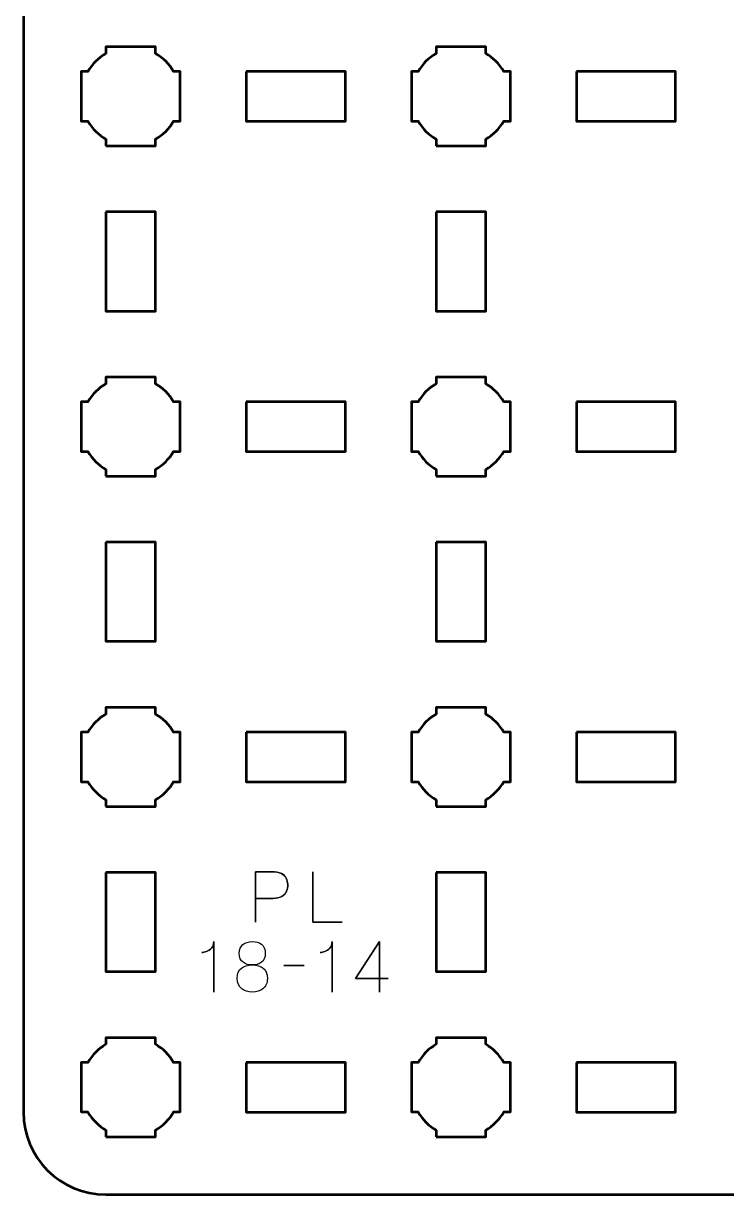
# Model space of a CAD drawing. Header units: centimetres. Extents: x -17.7 to 17.7, y -13.7 to 13.7.
# Drawn here: x -17.65 to -13.39, y -13.65 to -6.56 of the extents above; entities that cross this region are included whole.
import ezdxf

# ---------------------------------------------------------------- set-up
doc = ezdxf.new("R2010")
doc.units = ezdxf.units.CM
doc.header["$MEASUREMENT"] = 0
doc.layers.add('Layer 1', color=7, linetype='Continuous')

msp = doc.modelspace()

# ---------------------------------------------------------------- linework, layer by layer
at = {"layer": 'Layer 1', "lineweight": 53}
for points, knots in [([(-17.14996, 13.65001), (-17.14996, 13.65001), (17.14996, 13.65001), (17.14996, 13.65001), (17.14996, 13.65001), (17.42692, 13.65001), (17.65006, 13.42692), (17.65006, 13.14992), (17.65006, 13.14992), (17.65006, 13.14992), (17.65006, -13.15006), (17.65006, -13.15006), (17.65006, -13.15006), (17.65006, -13.42706), (17.42692, -13.65001), (17.14996, -13.65001), (17.14996, -13.65001), (17.14996, -13.65001), (-17.14996, -13.65001), (-17.14996, -13.65001), (-17.14996, -13.65001), (-17.42696, -13.65001), (-17.65005, -13.42706), (-17.65005, -13.15006), (-17.65005, -13.15006), (-17.65005, -13.15006), (-17.65005, 13.14992), (-17.65005, 13.14992), (-17.65005, 13.14992), (-17.65005, 13.42692), (-17.42696, 13.65001), (-17.14996, 13.65001)], [0, 0, 0, 0, 0.125, 0.125, 0.125, 0.125, 0.25, 0.25, 0.25, 0.25, 0.375, 0.375, 0.375, 0.375, 0.5, 0.5, 0.5, 0.5, 0.625, 0.625, 0.625, 0.625, 0.75, 0.75, 0.75, 0.75, 0.875, 0.875, 0.875, 0.875, 1, 1, 1, 1]), ([(-17.14996, -7.30001), (-17.14996, -7.30001), (-17.14996, -7.2598), (-17.14996, -7.2598), (-17.14996, -7.2598), (-17.19557, -7.23348), (-17.23349, -7.19556), (-17.25981, -7.14994), (-17.25981, -7.14994), (-17.25981, -7.14994), (-17.30003, -7.14994), (-17.30003, -7.14994), (-17.30003, -7.14994), (-17.30003, -7.14994), (-17.30003, -7.00001), (-17.30003, -7.00001), (-17.30003, -7.00001), (-17.30003, -7.00001), (-17.30003, -6.84994), (-17.30003, -6.84994), (-17.30003, -6.84994), (-17.30003, -6.84994), (-17.25981, -6.84994), (-17.25981, -6.84994), (-17.25981, -6.84994), (-17.23349, -6.80447), (-17.19557, -6.76644), (-17.14996, -6.74012), (-17.14996, -6.74012), (-17.14996, -6.74012), (-17.14996, -6.70001), (-17.14996, -6.70001), (-17.14996, -6.70001), (-17.14996, -6.70001), (-17.00003, -6.70001), (-17.00003, -6.70001), (-17.00003, -6.70001), (-17.00003, -6.70001), (-16.84995, -6.70001), (-16.84995, -6.70001), (-16.84995, -6.70001), (-16.84995, -6.70001), (-16.84995, -6.74012), (-16.84995, -6.74012), (-16.84995, -6.74012), (-16.80448, -6.76644), (-16.76645, -6.80447), (-16.74013, -6.84994), (-16.74013, -6.84994), (-16.74013, -6.84994), (-16.70002, -6.84994), (-16.70002, -6.84994), (-16.70002, -6.84994), (-16.70002, -6.84994), (-16.70002, -7.00001), (-16.70002, -7.00001), (-16.70002, -7.00001), (-16.70002, -7.00001), (-16.70002, -7.14994), (-16.70002, -7.14994), (-16.70002, -7.14994), (-16.70002, -7.14994), (-16.74013, -7.14994), (-16.74013, -7.14994), (-16.74013, -7.14994), (-16.76645, -7.19556), (-16.80448, -7.23348), (-16.84995, -7.2598), (-16.84995, -7.2598), (-16.84995, -7.2598), (-16.84995, -7.30001), (-16.84995, -7.30001), (-16.84995, -7.30001), (-16.84995, -7.30001), (-17.00003, -7.30001), (-17.00003, -7.30001), (-17.00003, -7.30001), (-17.00003, -7.30001), (-17.14996, -7.30001), (-17.14996, -7.30001)], [0, 0, 0, 0, 0.05, 0.05, 0.05, 0.05, 0.1, 0.1, 0.1, 0.1, 0.15, 0.15, 0.15, 0.15, 0.2, 0.2, 0.2, 0.2, 0.25, 0.25, 0.25, 0.25, 0.3, 0.3, 0.3, 0.3, 0.35, 0.35, 0.35, 0.35, 0.4, 0.4, 0.4, 0.4, 0.45, 0.45, 0.45, 0.45, 0.5, 0.5, 0.5, 0.5, 0.55, 0.55, 0.55, 0.55, 0.6, 0.6, 0.6, 0.6, 0.65, 0.65, 0.65, 0.65, 0.7, 0.7, 0.7, 0.7, 0.75, 0.75, 0.75, 0.75, 0.8, 0.8, 0.8, 0.8, 0.85, 0.85, 0.85, 0.85, 0.9, 0.9, 0.9, 0.9, 0.95, 0.95, 0.95, 0.95, 1, 1, 1, 1]), ([(-15.15002, -7.30001), (-15.15002, -7.30001), (-15.15002, -7.2598), (-15.15002, -7.2598), (-15.15002, -7.2598), (-15.1955, -7.23348), (-15.23353, -7.19556), (-15.25984, -7.14994), (-15.25984, -7.14994), (-15.25984, -7.14994), (-15.29995, -7.14994), (-15.29995, -7.14994), (-15.29995, -7.14994), (-15.29995, -7.14994), (-15.29995, -7.00001), (-15.29995, -7.00001), (-15.29995, -7.00001), (-15.29995, -7.00001), (-15.29995, -6.84994), (-15.29995, -6.84994), (-15.29995, -6.84994), (-15.29995, -6.84994), (-15.25984, -6.84994), (-15.25984, -6.84994), (-15.25984, -6.84994), (-15.23353, -6.80447), (-15.1955, -6.76644), (-15.15002, -6.74012), (-15.15002, -6.74012), (-15.15002, -6.74012), (-15.15002, -6.70001), (-15.15002, -6.70001), (-15.15002, -6.70001), (-15.15002, -6.70001), (-14.99995, -6.70001), (-14.99995, -6.70001), (-14.99995, -6.70001), (-14.99995, -6.70001), (-14.85002, -6.70001), (-14.85002, -6.70001), (-14.85002, -6.70001), (-14.85002, -6.70001), (-14.85002, -6.74012), (-14.85002, -6.74012), (-14.85002, -6.74012), (-14.80455, -6.76644), (-14.76652, -6.80447), (-14.7402, -6.84994), (-14.7402, -6.84994), (-14.7402, -6.84994), (-14.69995, -6.84994), (-14.69995, -6.84994), (-14.69995, -6.84994), (-14.69995, -6.84994), (-14.69995, -7.00001), (-14.69995, -7.00001), (-14.69995, -7.00001), (-14.69995, -7.00001), (-14.69995, -7.14994), (-14.69995, -7.14994), (-14.69995, -7.14994), (-14.69995, -7.14994), (-14.7402, -7.14994), (-14.7402, -7.14994), (-14.7402, -7.14994), (-14.76652, -7.19556), (-14.80455, -7.23348), (-14.85002, -7.2598), (-14.85002, -7.2598), (-14.85002, -7.2598), (-14.85002, -7.30001), (-14.85002, -7.30001), (-14.85002, -7.30001), (-14.85002, -7.30001), (-14.99995, -7.30001), (-14.99995, -7.30001), (-14.99995, -7.30001), (-14.99995, -7.30001), (-15.15002, -7.30001), (-15.15002, -7.30001)], [0, 0, 0, 0, 0.05, 0.05, 0.05, 0.05, 0.1, 0.1, 0.1, 0.1, 0.15, 0.15, 0.15, 0.15, 0.2, 0.2, 0.2, 0.2, 0.25, 0.25, 0.25, 0.25, 0.3, 0.3, 0.3, 0.3, 0.35, 0.35, 0.35, 0.35, 0.4, 0.4, 0.4, 0.4, 0.45, 0.45, 0.45, 0.45, 0.5, 0.5, 0.5, 0.5, 0.55, 0.55, 0.55, 0.55, 0.6, 0.6, 0.6, 0.6, 0.65, 0.65, 0.65, 0.65, 0.7, 0.7, 0.7, 0.7, 0.75, 0.75, 0.75, 0.75, 0.8, 0.8, 0.8, 0.8, 0.85, 0.85, 0.85, 0.85, 0.9, 0.9, 0.9, 0.9, 0.95, 0.95, 0.95, 0.95, 1, 1, 1, 1]), ([(-16.30001, -6.85008), (-16.30001, -6.85008), (-15.7, -6.85008), (-15.7, -6.85008), (-15.7, -6.85008), (-15.7, -6.85008), (-15.7, -7.15008), (-15.7, -7.15008), (-15.7, -7.15008), (-15.7, -7.15008), (-16.30001, -7.15008), (-16.30001, -7.15008), (-16.30001, -7.15008), (-16.30001, -7.15008), (-16.30001, -6.85008), (-16.30001, -6.85008)], [0, 0, 0, 0, 0.25, 0.25, 0.25, 0.25, 0.5, 0.5, 0.5, 0.5, 0.75, 0.75, 0.75, 0.75, 1, 1, 1, 1]), ([(-14.30004, -6.85008), (-14.30004, -6.85008), (-13.70004, -6.85008), (-13.70004, -6.85008), (-13.70004, -6.85008), (-13.70004, -6.85008), (-13.70004, -7.15008), (-13.70004, -7.15008), (-13.70004, -7.15008), (-13.70004, -7.15008), (-14.30004, -7.15008), (-14.30004, -7.15008), (-14.30004, -7.15008), (-14.30004, -7.15008), (-14.30004, -6.85008), (-14.30004, -6.85008)], [0, 0, 0, 0, 0.25, 0.25, 0.25, 0.25, 0.5, 0.5, 0.5, 0.5, 0.75, 0.75, 0.75, 0.75, 1, 1, 1, 1]), ([(-17.14996, -7.70006), (-17.14996, -7.70006), (-16.84995, -7.70006), (-16.84995, -7.70006), (-16.84995, -7.70006), (-16.84995, -7.70006), (-16.84995, -8.30007), (-16.84995, -8.30007), (-16.84995, -8.30007), (-16.84995, -8.30007), (-17.14996, -8.30007), (-17.14996, -8.30007), (-17.14996, -8.30007), (-17.14996, -8.30007), (-17.14996, -7.70006), (-17.14996, -7.70006)], [0, 0, 0, 0, 0.25, 0.25, 0.25, 0.25, 0.5, 0.5, 0.5, 0.5, 0.75, 0.75, 0.75, 0.75, 1, 1, 1, 1]), ([(-15.15002, -7.70006), (-15.15002, -7.70006), (-14.85002, -7.70006), (-14.85002, -7.70006), (-14.85002, -7.70006), (-14.85002, -7.70006), (-14.85002, -8.30007), (-14.85002, -8.30007), (-14.85002, -8.30007), (-14.85002, -8.30007), (-15.15002, -8.30007), (-15.15002, -8.30007), (-15.15002, -8.30007), (-15.15002, -8.30007), (-15.15002, -7.70006), (-15.15002, -7.70006)], [0, 0, 0, 0, 0.25, 0.25, 0.25, 0.25, 0.5, 0.5, 0.5, 0.5, 0.75, 0.75, 0.75, 0.75, 1, 1, 1, 1]), ([(-17.14996, -9.29998), (-17.14996, -9.29998), (-17.14996, -9.25987), (-17.14996, -9.25987), (-17.14996, -9.25987), (-17.19557, -9.23355), (-17.23349, -9.19552), (-17.25981, -9.15005), (-17.25981, -9.15005), (-17.25981, -9.15005), (-17.30003, -9.15005), (-17.30003, -9.15005), (-17.30003, -9.15005), (-17.30003, -9.15005), (-17.30003, -8.99998), (-17.30003, -8.99998), (-17.30003, -8.99998), (-17.30003, -8.99998), (-17.30003, -8.85005), (-17.30003, -8.85005), (-17.30003, -8.85005), (-17.30003, -8.85005), (-17.25981, -8.85005), (-17.25981, -8.85005), (-17.25981, -8.85005), (-17.23349, -8.80443), (-17.19557, -8.76655), (-17.14996, -8.74009), (-17.14996, -8.74009), (-17.14996, -8.74009), (-17.14996, -8.69998), (-17.14996, -8.69998), (-17.14996, -8.69998), (-17.14996, -8.69998), (-17.00003, -8.69998), (-17.00003, -8.69998), (-17.00003, -8.69998), (-17.00003, -8.69998), (-16.84995, -8.69998), (-16.84995, -8.69998), (-16.84995, -8.69998), (-16.84995, -8.69998), (-16.84995, -8.74009), (-16.84995, -8.74009), (-16.84995, -8.74009), (-16.80448, -8.76655), (-16.76645, -8.80443), (-16.74013, -8.85005), (-16.74013, -8.85005), (-16.74013, -8.85005), (-16.70002, -8.85005), (-16.70002, -8.85005), (-16.70002, -8.85005), (-16.70002, -8.85005), (-16.70002, -8.99998), (-16.70002, -8.99998), (-16.70002, -8.99998), (-16.70002, -8.99998), (-16.70002, -9.15005), (-16.70002, -9.15005), (-16.70002, -9.15005), (-16.70002, -9.15005), (-16.74013, -9.15005), (-16.74013, -9.15005), (-16.74013, -9.15005), (-16.76645, -9.19552), (-16.80448, -9.23355), (-16.84995, -9.25987), (-16.84995, -9.25987), (-16.84995, -9.25987), (-16.84995, -9.29998), (-16.84995, -9.29998), (-16.84995, -9.29998), (-16.84995, -9.29998), (-17.00003, -9.29998), (-17.00003, -9.29998), (-17.00003, -9.29998), (-17.00003, -9.29998), (-17.14996, -9.29998), (-17.14996, -9.29998)], [0, 0, 0, 0, 0.05, 0.05, 0.05, 0.05, 0.1, 0.1, 0.1, 0.1, 0.15, 0.15, 0.15, 0.15, 0.2, 0.2, 0.2, 0.2, 0.25, 0.25, 0.25, 0.25, 0.3, 0.3, 0.3, 0.3, 0.35, 0.35, 0.35, 0.35, 0.4, 0.4, 0.4, 0.4, 0.45, 0.45, 0.45, 0.45, 0.5, 0.5, 0.5, 0.5, 0.55, 0.55, 0.55, 0.55, 0.6, 0.6, 0.6, 0.6, 0.65, 0.65, 0.65, 0.65, 0.7, 0.7, 0.7, 0.7, 0.75, 0.75, 0.75, 0.75, 0.8, 0.8, 0.8, 0.8, 0.85, 0.85, 0.85, 0.85, 0.9, 0.9, 0.9, 0.9, 0.95, 0.95, 0.95, 0.95, 1, 1, 1, 1]), ([(-15.15002, -9.29998), (-15.15002, -9.29998), (-15.15002, -9.25987), (-15.15002, -9.25987), (-15.15002, -9.25987), (-15.1955, -9.23355), (-15.23353, -9.19552), (-15.25984, -9.15005), (-15.25984, -9.15005), (-15.25984, -9.15005), (-15.29995, -9.15005), (-15.29995, -9.15005), (-15.29995, -9.15005), (-15.29995, -9.15005), (-15.29995, -8.99998), (-15.29995, -8.99998), (-15.29995, -8.99998), (-15.29995, -8.99998), (-15.29995, -8.85005), (-15.29995, -8.85005), (-15.29995, -8.85005), (-15.29995, -8.85005), (-15.25984, -8.85005), (-15.25984, -8.85005), (-15.25984, -8.85005), (-15.23353, -8.80443), (-15.1955, -8.76655), (-15.15002, -8.74009), (-15.15002, -8.74009), (-15.15002, -8.74009), (-15.15002, -8.69998), (-15.15002, -8.69998), (-15.15002, -8.69998), (-15.15002, -8.69998), (-14.99995, -8.69998), (-14.99995, -8.69998), (-14.99995, -8.69998), (-14.99995, -8.69998), (-14.85002, -8.69998), (-14.85002, -8.69998), (-14.85002, -8.69998), (-14.85002, -8.69998), (-14.85002, -8.74009), (-14.85002, -8.74009), (-14.85002, -8.74009), (-14.80455, -8.76655), (-14.76652, -8.80443), (-14.7402, -8.85005), (-14.7402, -8.85005), (-14.7402, -8.85005), (-14.69995, -8.85005), (-14.69995, -8.85005), (-14.69995, -8.85005), (-14.69995, -8.85005), (-14.69995, -8.99998), (-14.69995, -8.99998), (-14.69995, -8.99998), (-14.69995, -8.99998), (-14.69995, -9.15005), (-14.69995, -9.15005), (-14.69995, -9.15005), (-14.69995, -9.15005), (-14.7402, -9.15005), (-14.7402, -9.15005), (-14.7402, -9.15005), (-14.76652, -9.19552), (-14.80455, -9.23355), (-14.85002, -9.25987), (-14.85002, -9.25987), (-14.85002, -9.25987), (-14.85002, -9.29998), (-14.85002, -9.29998), (-14.85002, -9.29998), (-14.85002, -9.29998), (-14.99995, -9.29998), (-14.99995, -9.29998), (-14.99995, -9.29998), (-14.99995, -9.29998), (-15.15002, -9.29998), (-15.15002, -9.29998)], [0, 0, 0, 0, 0.05, 0.05, 0.05, 0.05, 0.1, 0.1, 0.1, 0.1, 0.15, 0.15, 0.15, 0.15, 0.2, 0.2, 0.2, 0.2, 0.25, 0.25, 0.25, 0.25, 0.3, 0.3, 0.3, 0.3, 0.35, 0.35, 0.35, 0.35, 0.4, 0.4, 0.4, 0.4, 0.45, 0.45, 0.45, 0.45, 0.5, 0.5, 0.5, 0.5, 0.55, 0.55, 0.55, 0.55, 0.6, 0.6, 0.6, 0.6, 0.65, 0.65, 0.65, 0.65, 0.7, 0.7, 0.7, 0.7, 0.75, 0.75, 0.75, 0.75, 0.8, 0.8, 0.8, 0.8, 0.85, 0.85, 0.85, 0.85, 0.9, 0.9, 0.9, 0.9, 0.95, 0.95, 0.95, 0.95, 1, 1, 1, 1]), ([(-16.30001, -8.85005), (-16.30001, -8.85005), (-15.7, -8.85005), (-15.7, -8.85005), (-15.7, -8.85005), (-15.7, -8.85005), (-15.7, -9.15005), (-15.7, -9.15005), (-15.7, -9.15005), (-15.7, -9.15005), (-16.30001, -9.15005), (-16.30001, -9.15005), (-16.30001, -9.15005), (-16.30001, -9.15005), (-16.30001, -8.85005), (-16.30001, -8.85005)], [0, 0, 0, 0, 0.25, 0.25, 0.25, 0.25, 0.5, 0.5, 0.5, 0.5, 0.75, 0.75, 0.75, 0.75, 1, 1, 1, 1]), ([(-14.30004, -8.85005), (-14.30004, -8.85005), (-13.70004, -8.85005), (-13.70004, -8.85005), (-13.70004, -8.85005), (-13.70004, -8.85005), (-13.70004, -9.15005), (-13.70004, -9.15005), (-13.70004, -9.15005), (-13.70004, -9.15005), (-14.30004, -9.15005), (-14.30004, -9.15005), (-14.30004, -9.15005), (-14.30004, -9.15005), (-14.30004, -8.85005), (-14.30004, -8.85005)], [0, 0, 0, 0, 0.25, 0.25, 0.25, 0.25, 0.5, 0.5, 0.5, 0.5, 0.75, 0.75, 0.75, 0.75, 1, 1, 1, 1]), ([(-17.14996, -9.70003), (-17.14996, -9.70003), (-16.84995, -9.70003), (-16.84995, -9.70003), (-16.84995, -9.70003), (-16.84995, -9.70003), (-16.84995, -10.30004), (-16.84995, -10.30004), (-16.84995, -10.30004), (-16.84995, -10.30004), (-17.14996, -10.30004), (-17.14996, -10.30004), (-17.14996, -10.30004), (-17.14996, -10.30004), (-17.14996, -9.70003), (-17.14996, -9.70003)], [0, 0, 0, 0, 0.25, 0.25, 0.25, 0.25, 0.5, 0.5, 0.5, 0.5, 0.75, 0.75, 0.75, 0.75, 1, 1, 1, 1]), ([(-15.15002, -9.70003), (-15.15002, -9.70003), (-14.85002, -9.70003), (-14.85002, -9.70003), (-14.85002, -9.70003), (-14.85002, -9.70003), (-14.85002, -10.30004), (-14.85002, -10.30004), (-14.85002, -10.30004), (-14.85002, -10.30004), (-15.15002, -10.30004), (-15.15002, -10.30004), (-15.15002, -10.30004), (-15.15002, -10.30004), (-15.15002, -9.70003), (-15.15002, -9.70003)], [0, 0, 0, 0, 0.25, 0.25, 0.25, 0.25, 0.5, 0.5, 0.5, 0.5, 0.75, 0.75, 0.75, 0.75, 1, 1, 1, 1]), ([(-17.14996, -11.29991), (-17.14996, -11.29991), (-17.14996, -11.2598), (-17.14996, -11.2598), (-17.14996, -11.2598), (-17.19557, -11.23349), (-17.23349, -11.19546), (-17.25981, -11.14998), (-17.25981, -11.14998), (-17.25981, -11.14998), (-17.30003, -11.14998), (-17.30003, -11.14998), (-17.30003, -11.14998), (-17.30003, -11.14998), (-17.30003, -10.99991), (-17.30003, -10.99991), (-17.30003, -10.99991), (-17.30003, -10.99991), (-17.30003, -10.84998), (-17.30003, -10.84998), (-17.30003, -10.84998), (-17.30003, -10.84998), (-17.25981, -10.84998), (-17.25981, -10.84998), (-17.25981, -10.84998), (-17.23349, -10.80451), (-17.19557, -10.76648), (-17.14996, -10.74016), (-17.14996, -10.74016), (-17.14996, -10.74016), (-17.14996, -10.69991), (-17.14996, -10.69991), (-17.14996, -10.69991), (-17.14996, -10.69991), (-17.00003, -10.69991), (-17.00003, -10.69991), (-17.00003, -10.69991), (-17.00003, -10.69991), (-16.84995, -10.69991), (-16.84995, -10.69991), (-16.84995, -10.69991), (-16.84995, -10.69991), (-16.84995, -10.74016), (-16.84995, -10.74016), (-16.84995, -10.74016), (-16.80448, -10.76648), (-16.76645, -10.80451), (-16.74013, -10.84998), (-16.74013, -10.84998), (-16.74013, -10.84998), (-16.70002, -10.84998), (-16.70002, -10.84998), (-16.70002, -10.84998), (-16.70002, -10.84998), (-16.70002, -10.99991), (-16.70002, -10.99991), (-16.70002, -10.99991), (-16.70002, -10.99991), (-16.70002, -11.14998), (-16.70002, -11.14998), (-16.70002, -11.14998), (-16.70002, -11.14998), (-16.74013, -11.14998), (-16.74013, -11.14998), (-16.74013, -11.14998), (-16.76645, -11.19546), (-16.80448, -11.23349), (-16.84995, -11.2598), (-16.84995, -11.2598), (-16.84995, -11.2598), (-16.84995, -11.29991), (-16.84995, -11.29991), (-16.84995, -11.29991), (-16.84995, -11.29991), (-17.00003, -11.29991), (-17.00003, -11.29991), (-17.00003, -11.29991), (-17.00003, -11.29991), (-17.14996, -11.29991), (-17.14996, -11.29991)], [0, 0, 0, 0, 0.05, 0.05, 0.05, 0.05, 0.1, 0.1, 0.1, 0.1, 0.15, 0.15, 0.15, 0.15, 0.2, 0.2, 0.2, 0.2, 0.25, 0.25, 0.25, 0.25, 0.3, 0.3, 0.3, 0.3, 0.35, 0.35, 0.35, 0.35, 0.4, 0.4, 0.4, 0.4, 0.45, 0.45, 0.45, 0.45, 0.5, 0.5, 0.5, 0.5, 0.55, 0.55, 0.55, 0.55, 0.6, 0.6, 0.6, 0.6, 0.65, 0.65, 0.65, 0.65, 0.7, 0.7, 0.7, 0.7, 0.75, 0.75, 0.75, 0.75, 0.8, 0.8, 0.8, 0.8, 0.85, 0.85, 0.85, 0.85, 0.9, 0.9, 0.9, 0.9, 0.95, 0.95, 0.95, 0.95, 1, 1, 1, 1]), ([(-15.15002, -11.29991), (-15.15002, -11.29991), (-15.15002, -11.2598), (-15.15002, -11.2598), (-15.15002, -11.2598), (-15.1955, -11.23349), (-15.23353, -11.19546), (-15.25984, -11.14998), (-15.25984, -11.14998), (-15.25984, -11.14998), (-15.29995, -11.14998), (-15.29995, -11.14998), (-15.29995, -11.14998), (-15.29995, -11.14998), (-15.29995, -10.99991), (-15.29995, -10.99991), (-15.29995, -10.99991), (-15.29995, -10.99991), (-15.29995, -10.84998), (-15.29995, -10.84998), (-15.29995, -10.84998), (-15.29995, -10.84998), (-15.25984, -10.84998), (-15.25984, -10.84998), (-15.25984, -10.84998), (-15.23353, -10.80451), (-15.1955, -10.76648), (-15.15002, -10.74016), (-15.15002, -10.74016), (-15.15002, -10.74016), (-15.15002, -10.69991), (-15.15002, -10.69991), (-15.15002, -10.69991), (-15.15002, -10.69991), (-14.99995, -10.69991), (-14.99995, -10.69991), (-14.99995, -10.69991), (-14.99995, -10.69991), (-14.85002, -10.69991), (-14.85002, -10.69991), (-14.85002, -10.69991), (-14.85002, -10.69991), (-14.85002, -10.74016), (-14.85002, -10.74016), (-14.85002, -10.74016), (-14.80455, -10.76648), (-14.76652, -10.80451), (-14.7402, -10.84998), (-14.7402, -10.84998), (-14.7402, -10.84998), (-14.69995, -10.84998), (-14.69995, -10.84998), (-14.69995, -10.84998), (-14.69995, -10.84998), (-14.69995, -10.99991), (-14.69995, -10.99991), (-14.69995, -10.99991), (-14.69995, -10.99991), (-14.69995, -11.14998), (-14.69995, -11.14998), (-14.69995, -11.14998), (-14.69995, -11.14998), (-14.7402, -11.14998), (-14.7402, -11.14998), (-14.7402, -11.14998), (-14.76652, -11.19546), (-14.80455, -11.23349), (-14.85002, -11.2598), (-14.85002, -11.2598), (-14.85002, -11.2598), (-14.85002, -11.29991), (-14.85002, -11.29991), (-14.85002, -11.29991), (-14.85002, -11.29991), (-14.99995, -11.29991), (-14.99995, -11.29991), (-14.99995, -11.29991), (-14.99995, -11.29991), (-15.15002, -11.29991), (-15.15002, -11.29991)], [0, 0, 0, 0, 0.05, 0.05, 0.05, 0.05, 0.1, 0.1, 0.1, 0.1, 0.15, 0.15, 0.15, 0.15, 0.2, 0.2, 0.2, 0.2, 0.25, 0.25, 0.25, 0.25, 0.3, 0.3, 0.3, 0.3, 0.35, 0.35, 0.35, 0.35, 0.4, 0.4, 0.4, 0.4, 0.45, 0.45, 0.45, 0.45, 0.5, 0.5, 0.5, 0.5, 0.55, 0.55, 0.55, 0.55, 0.6, 0.6, 0.6, 0.6, 0.65, 0.65, 0.65, 0.65, 0.7, 0.7, 0.7, 0.7, 0.75, 0.75, 0.75, 0.75, 0.8, 0.8, 0.8, 0.8, 0.85, 0.85, 0.85, 0.85, 0.9, 0.9, 0.9, 0.9, 0.95, 0.95, 0.95, 0.95, 1, 1, 1, 1]), ([(-16.30001, -10.84998), (-16.30001, -10.84998), (-15.7, -10.84998), (-15.7, -10.84998), (-15.7, -10.84998), (-15.7, -10.84998), (-15.7, -11.14998), (-15.7, -11.14998), (-15.7, -11.14998), (-15.7, -11.14998), (-16.30001, -11.14998), (-16.30001, -11.14998), (-16.30001, -11.14998), (-16.30001, -11.14998), (-16.30001, -10.84998), (-16.30001, -10.84998)], [0, 0, 0, 0, 0.25, 0.25, 0.25, 0.25, 0.5, 0.5, 0.5, 0.5, 0.75, 0.75, 0.75, 0.75, 1, 1, 1, 1]), ([(-14.30004, -10.84998), (-14.30004, -10.84998), (-13.70004, -10.84998), (-13.70004, -10.84998), (-13.70004, -10.84998), (-13.70004, -10.84998), (-13.70004, -11.14998), (-13.70004, -11.14998), (-13.70004, -11.14998), (-13.70004, -11.14998), (-14.30004, -11.14998), (-14.30004, -11.14998), (-14.30004, -11.14998), (-14.30004, -11.14998), (-14.30004, -10.84998), (-14.30004, -10.84998)], [0, 0, 0, 0, 0.25, 0.25, 0.25, 0.25, 0.5, 0.5, 0.5, 0.5, 0.75, 0.75, 0.75, 0.75, 1, 1, 1, 1]), ([(-17.14996, -11.7001), (-17.14996, -11.7001), (-16.84995, -11.7001), (-16.84995, -11.7001), (-16.84995, -11.7001), (-16.84995, -11.7001), (-16.84995, -12.30011), (-16.84995, -12.30011), (-16.84995, -12.30011), (-16.84995, -12.30011), (-17.14996, -12.30011), (-17.14996, -12.30011), (-17.14996, -12.30011), (-17.14996, -12.30011), (-17.14996, -11.7001), (-17.14996, -11.7001)], [0, 0, 0, 0, 0.25, 0.25, 0.25, 0.25, 0.5, 0.5, 0.5, 0.5, 0.75, 0.75, 0.75, 0.75, 1, 1, 1, 1]), ([(-15.15002, -11.7001), (-15.15002, -11.7001), (-14.85002, -11.7001), (-14.85002, -11.7001), (-14.85002, -11.7001), (-14.85002, -11.7001), (-14.85002, -12.30011), (-14.85002, -12.30011), (-14.85002, -12.30011), (-14.85002, -12.30011), (-15.15002, -12.30011), (-15.15002, -12.30011), (-15.15002, -12.30011), (-15.15002, -12.30011), (-15.15002, -11.7001), (-15.15002, -11.7001)], [0, 0, 0, 0, 0.25, 0.25, 0.25, 0.25, 0.5, 0.5, 0.5, 0.5, 0.75, 0.75, 0.75, 0.75, 1, 1, 1, 1]), ([(-17.14996, -13.29999), (-17.14996, -13.29999), (-17.14996, -13.25977), (-17.14996, -13.25977), (-17.14996, -13.25977), (-17.19557, -13.23345), (-17.23349, -13.19553), (-17.25981, -13.14992), (-17.25981, -13.14992), (-17.25981, -13.14992), (-17.30003, -13.14992), (-17.30003, -13.14992), (-17.30003, -13.14992), (-17.30003, -13.14992), (-17.30003, -12.99998), (-17.30003, -12.99998), (-17.30003, -12.99998), (-17.30003, -12.99998), (-17.30003, -12.84995), (-17.30003, -12.84995), (-17.30003, -12.84995), (-17.30003, -12.84995), (-17.25981, -12.84995), (-17.25981, -12.84995), (-17.25981, -12.84995), (-17.23349, -12.80448), (-17.19557, -12.76641), (-17.14996, -12.74009), (-17.14996, -12.74009), (-17.14996, -12.74009), (-17.14996, -12.70002), (-17.14996, -12.70002), (-17.14996, -12.70002), (-17.14996, -12.70002), (-17.00003, -12.70002), (-17.00003, -12.70002), (-17.00003, -12.70002), (-17.00003, -12.70002), (-16.84995, -12.70002), (-16.84995, -12.70002), (-16.84995, -12.70002), (-16.84995, -12.70002), (-16.84995, -12.74009), (-16.84995, -12.74009), (-16.84995, -12.74009), (-16.80448, -12.76641), (-16.76645, -12.80448), (-16.74013, -12.84995), (-16.74013, -12.84995), (-16.74013, -12.84995), (-16.70002, -12.84995), (-16.70002, -12.84995), (-16.70002, -12.84995), (-16.70002, -12.84995), (-16.70002, -12.99998), (-16.70002, -12.99998), (-16.70002, -12.99998), (-16.70002, -12.99998), (-16.70002, -13.14992), (-16.70002, -13.14992), (-16.70002, -13.14992), (-16.70002, -13.14992), (-16.74013, -13.14992), (-16.74013, -13.14992), (-16.74013, -13.14992), (-16.76645, -13.19553), (-16.80448, -13.23345), (-16.84995, -13.25977), (-16.84995, -13.25977), (-16.84995, -13.25977), (-16.84995, -13.29999), (-16.84995, -13.29999), (-16.84995, -13.29999), (-16.84995, -13.29999), (-17.00003, -13.29999), (-17.00003, -13.29999), (-17.00003, -13.29999), (-17.00003, -13.29999), (-17.14996, -13.29999), (-17.14996, -13.29999)], [0, 0, 0, 0, 0.05, 0.05, 0.05, 0.05, 0.1, 0.1, 0.1, 0.1, 0.15, 0.15, 0.15, 0.15, 0.2, 0.2, 0.2, 0.2, 0.25, 0.25, 0.25, 0.25, 0.3, 0.3, 0.3, 0.3, 0.35, 0.35, 0.35, 0.35, 0.4, 0.4, 0.4, 0.4, 0.45, 0.45, 0.45, 0.45, 0.5, 0.5, 0.5, 0.5, 0.55, 0.55, 0.55, 0.55, 0.6, 0.6, 0.6, 0.6, 0.65, 0.65, 0.65, 0.65, 0.7, 0.7, 0.7, 0.7, 0.75, 0.75, 0.75, 0.75, 0.8, 0.8, 0.8, 0.8, 0.85, 0.85, 0.85, 0.85, 0.9, 0.9, 0.9, 0.9, 0.95, 0.95, 0.95, 0.95, 1, 1, 1, 1]), ([(-15.15002, -13.29999), (-15.15002, -13.29999), (-15.15002, -13.25977), (-15.15002, -13.25977), (-15.15002, -13.25977), (-15.1955, -13.23345), (-15.23353, -13.19553), (-15.25984, -13.14992), (-15.25984, -13.14992), (-15.25984, -13.14992), (-15.29995, -13.14992), (-15.29995, -13.14992), (-15.29995, -13.14992), (-15.29995, -13.14992), (-15.29995, -12.99998), (-15.29995, -12.99998), (-15.29995, -12.99998), (-15.29995, -12.99998), (-15.29995, -12.84995), (-15.29995, -12.84995), (-15.29995, -12.84995), (-15.29995, -12.84995), (-15.25984, -12.84995), (-15.25984, -12.84995), (-15.25984, -12.84995), (-15.23353, -12.80448), (-15.1955, -12.76641), (-15.15002, -12.74009), (-15.15002, -12.74009), (-15.15002, -12.74009), (-15.15002, -12.70002), (-15.15002, -12.70002), (-15.15002, -12.70002), (-15.15002, -12.70002), (-14.99995, -12.70002), (-14.99995, -12.70002), (-14.99995, -12.70002), (-14.99995, -12.70002), (-14.85002, -12.70002), (-14.85002, -12.70002), (-14.85002, -12.70002), (-14.85002, -12.70002), (-14.85002, -12.74009), (-14.85002, -12.74009), (-14.85002, -12.74009), (-14.80455, -12.76641), (-14.76652, -12.80448), (-14.7402, -12.84995), (-14.7402, -12.84995), (-14.7402, -12.84995), (-14.69995, -12.84995), (-14.69995, -12.84995), (-14.69995, -12.84995), (-14.69995, -12.84995), (-14.69995, -12.99998), (-14.69995, -12.99998), (-14.69995, -12.99998), (-14.69995, -12.99998), (-14.69995, -13.14992), (-14.69995, -13.14992), (-14.69995, -13.14992), (-14.69995, -13.14992), (-14.7402, -13.14992), (-14.7402, -13.14992), (-14.7402, -13.14992), (-14.76652, -13.19553), (-14.80455, -13.23345), (-14.85002, -13.25977), (-14.85002, -13.25977), (-14.85002, -13.25977), (-14.85002, -13.29999), (-14.85002, -13.29999), (-14.85002, -13.29999), (-14.85002, -13.29999), (-14.99995, -13.29999), (-14.99995, -13.29999), (-14.99995, -13.29999), (-14.99995, -13.29999), (-15.15002, -13.29999), (-15.15002, -13.29999)], [0, 0, 0, 0, 0.05, 0.05, 0.05, 0.05, 0.1, 0.1, 0.1, 0.1, 0.15, 0.15, 0.15, 0.15, 0.2, 0.2, 0.2, 0.2, 0.25, 0.25, 0.25, 0.25, 0.3, 0.3, 0.3, 0.3, 0.35, 0.35, 0.35, 0.35, 0.4, 0.4, 0.4, 0.4, 0.45, 0.45, 0.45, 0.45, 0.5, 0.5, 0.5, 0.5, 0.55, 0.55, 0.55, 0.55, 0.6, 0.6, 0.6, 0.6, 0.65, 0.65, 0.65, 0.65, 0.7, 0.7, 0.7, 0.7, 0.75, 0.75, 0.75, 0.75, 0.8, 0.8, 0.8, 0.8, 0.85, 0.85, 0.85, 0.85, 0.9, 0.9, 0.9, 0.9, 0.95, 0.95, 0.95, 0.95, 1, 1, 1, 1]), ([(-16.30001, -12.85005), (-16.30001, -12.85005), (-15.7, -12.85005), (-15.7, -12.85005), (-15.7, -12.85005), (-15.7, -12.85005), (-15.7, -13.15006), (-15.7, -13.15006), (-15.7, -13.15006), (-15.7, -13.15006), (-16.30001, -13.15006), (-16.30001, -13.15006), (-16.30001, -13.15006), (-16.30001, -13.15006), (-16.30001, -12.85005), (-16.30001, -12.85005)], [0, 0, 0, 0, 0.25, 0.25, 0.25, 0.25, 0.5, 0.5, 0.5, 0.5, 0.75, 0.75, 0.75, 0.75, 1, 1, 1, 1]), ([(-14.30004, -12.85005), (-14.30004, -12.85005), (-13.70004, -12.85005), (-13.70004, -12.85005), (-13.70004, -12.85005), (-13.70004, -12.85005), (-13.70004, -13.15006), (-13.70004, -13.15006), (-13.70004, -13.15006), (-13.70004, -13.15006), (-14.30004, -13.15006), (-14.30004, -13.15006), (-14.30004, -13.15006), (-14.30004, -13.15006), (-14.30004, -12.85005), (-14.30004, -12.85005)], [0, 0, 0, 0, 0.25, 0.25, 0.25, 0.25, 0.5, 0.5, 0.5, 0.5, 0.75, 0.75, 0.75, 0.75, 1, 1, 1, 1])]:
    msp.add_open_spline(points, degree=3, knots=knots, dxfattribs=at)
at = {"layer": 'Layer 1', "color": 40, "lineweight": 30}
for points, knots in [([(-16.24459, -12.00011), (-16.24459, -12.00011), (-16.24459, -11.69485), (-16.24459, -11.69485), (-16.24459, -11.69485), (-16.24459, -11.69485), (-16.14729, -11.69485), (-16.14729, -11.69485), (-16.14729, -11.69485), (-16.12168, -11.69513), (-16.10168, -11.69887), (-16.08749, -11.70603), (-16.08749, -11.70603), (-16.0736, -11.71333), (-16.06379, -11.72282), (-16.05814, -11.73468), (-16.05814, -11.73468), (-16.05264, -11.74653), (-16.04961, -11.75937), (-16.04904, -11.77313), (-16.04904, -11.77313), (-16.04837, -11.78721), (-16.0507, -11.80054), (-16.0562, -11.81324), (-16.0562, -11.81324), (-16.06174, -11.8259), (-16.07123, -11.83638), (-16.08446, -11.84453), (-16.08446, -11.84453), (-16.09797, -11.85265), (-16.11618, -11.85677), (-16.13932, -11.85706), (-16.13932, -11.85706), (-16.13932, -11.85706), (-16.24459, -11.85706), (-16.24459, -11.85706), (-16.24459, -11.85706), (-16.24459, -11.85706), (-16.13932, -11.85706), (-16.13932, -11.85706), (-16.13932, -11.85706), (-16.11656, -11.85677), (-16.09854, -11.85265), (-16.08503, -11.84453), (-16.08503, -11.84453), (-16.07165, -11.83638), (-16.06213, -11.8259), (-16.05649, -11.81324), (-16.05649, -11.81324), (-16.05098, -11.80054), (-16.04851, -11.78721), (-16.04904, -11.77313), (-16.04904, -11.77313), (-16.04961, -11.75937), (-16.05264, -11.74653), (-16.05828, -11.73468), (-16.05828, -11.73468), (-16.06407, -11.72282), (-16.07398, -11.71333), (-16.08792, -11.70603), (-16.08792, -11.70603), (-16.1021, -11.69887), (-16.12196, -11.69513), (-16.14729, -11.69485), (-16.14729, -11.69485), (-16.14729, -11.69485), (-16.24459, -11.69485), (-16.24459, -11.69485), (-16.24459, -11.69485), (-16.24459, -11.69485), (-16.24459, -12.00011), (-16.24459, -12.00011)], [0, 0, 0, 0, 0.0555556, 0.0555556, 0.0555556, 0.0555556, 0.1111111, 0.1111111, 0.1111111, 0.1111111, 0.1666667, 0.1666667, 0.1666667, 0.1666667, 0.2222222, 0.2222222, 0.2222222, 0.2222222, 0.2777778, 0.2777778, 0.2777778, 0.2777778, 0.3333333, 0.3333333, 0.3333333, 0.3333333, 0.3888889, 0.3888889, 0.3888889, 0.3888889, 0.4444444, 0.4444444, 0.4444444, 0.4444444, 0.5, 0.5, 0.5, 0.5, 0.5555556, 0.5555556, 0.5555556, 0.5555556, 0.6111111, 0.6111111, 0.6111111, 0.6111111, 0.6666667, 0.6666667, 0.6666667, 0.6666667, 0.7222222, 0.7222222, 0.7222222, 0.7222222, 0.7777778, 0.7777778, 0.7777778, 0.7777778, 0.8333333, 0.8333333, 0.8333333, 0.8333333, 0.8888889, 0.8888889, 0.8888889, 0.8888889, 0.9444444, 0.9444444, 0.9444444, 0.9444444, 1, 1, 1, 1]), ([(-15.71997, -12.00011), (-15.71997, -12.00011), (-15.89816, -12.00011), (-15.89816, -12.00011), (-15.89816, -12.00011), (-15.89816, -12.00011), (-15.89816, -11.69485), (-15.89816, -11.69485), (-15.89816, -11.69485), (-15.89816, -11.69485), (-15.89816, -12.00011), (-15.89816, -12.00011), (-15.89816, -12.00011), (-15.89816, -12.00011), (-15.71997, -12.00011), (-15.71997, -12.00011)], [0, 0, 0, 0, 0.25, 0.25, 0.25, 0.25, 0.5, 0.5, 0.5, 0.5, 0.75, 0.75, 0.75, 0.75, 1, 1, 1, 1]), ([(-16.49707, -12.42344), (-16.49707, -12.42344), (-16.49707, -12.11818), (-16.49707, -12.11818), (-16.49707, -12.11818), (-16.4976, -12.13543), (-16.50215, -12.1488), (-16.51097, -12.15815), (-16.51097, -12.15815), (-16.51979, -12.16768), (-16.52984, -12.17427), (-16.54088, -12.17801), (-16.54088, -12.17801), (-16.55217, -12.18186), (-16.56156, -12.18394), (-16.569, -12.18419), (-16.569, -12.18419), (-16.56156, -12.18394), (-16.55217, -12.18186), (-16.54088, -12.17801), (-16.54088, -12.17801), (-16.52984, -12.17427), (-16.51979, -12.16768), (-16.51097, -12.15815), (-16.51097, -12.15815), (-16.50215, -12.1488), (-16.4976, -12.13543), (-16.49707, -12.11818), (-16.49707, -12.11818), (-16.49707, -12.11818), (-16.49707, -12.42344), (-16.49707, -12.42344)], [0, 0, 0, 0, 0.125, 0.125, 0.125, 0.125, 0.25, 0.25, 0.25, 0.25, 0.375, 0.375, 0.375, 0.375, 0.5, 0.5, 0.5, 0.5, 0.625, 0.625, 0.625, 0.625, 0.75, 0.75, 0.75, 0.75, 0.875, 0.875, 0.875, 0.875, 1, 1, 1, 1]), ([(-16.26388, -12.25957), (-16.24183, -12.26), (-16.22324, -12.25464), (-16.20836, -12.24359), (-16.20836, -12.24359), (-16.19347, -12.23259), (-16.18574, -12.21452), (-16.18507, -12.1893), (-16.18507, -12.1893), (-16.1856, -12.16422), (-16.19305, -12.14602), (-16.20751, -12.13473), (-16.20751, -12.13473), (-16.22201, -12.12358), (-16.24088, -12.11818), (-16.26388, -12.1186), (-16.26388, -12.1186), (-16.28703, -12.11889), (-16.30579, -12.12439), (-16.32026, -12.13529), (-16.32026, -12.13529), (-16.33472, -12.1463), (-16.34217, -12.16436), (-16.34259, -12.1893), (-16.34259, -12.1893), (-16.34217, -12.21452), (-16.33444, -12.23259), (-16.31941, -12.24359), (-16.31941, -12.24359), (-16.30466, -12.25464), (-16.28621, -12.26), (-16.26388, -12.25957)], [0, 0, 0, 0, 0.125, 0.125, 0.125, 0.125, 0.25, 0.25, 0.25, 0.25, 0.375, 0.375, 0.375, 0.375, 0.5, 0.5, 0.5, 0.5, 0.625, 0.625, 0.625, 0.625, 0.75, 0.75, 0.75, 0.75, 0.875, 0.875, 0.875, 0.875, 1, 1, 1, 1]), ([(-16.26388, -12.25957), (-16.24183, -12.26), (-16.22324, -12.25464), (-16.20836, -12.24359), (-16.20836, -12.24359), (-16.19347, -12.23259), (-16.18574, -12.21452), (-16.18507, -12.1893), (-16.18507, -12.1893), (-16.1856, -12.16422), (-16.19305, -12.14602), (-16.20751, -12.13473), (-16.20751, -12.13473), (-16.22201, -12.12358), (-16.24088, -12.11818), (-16.26388, -12.1186), (-16.26388, -12.1186), (-16.28703, -12.11889), (-16.30579, -12.12439), (-16.32026, -12.13529), (-16.32026, -12.13529), (-16.33472, -12.1463), (-16.34217, -12.16436), (-16.34259, -12.1893), (-16.34259, -12.1893), (-16.34217, -12.21452), (-16.33444, -12.23259), (-16.31941, -12.24359), (-16.31941, -12.24359), (-16.30466, -12.25464), (-16.28621, -12.26), (-16.26388, -12.25957)], [0, 0, 0, 0, 0.125, 0.125, 0.125, 0.125, 0.25, 0.25, 0.25, 0.25, 0.375, 0.375, 0.375, 0.375, 0.5, 0.5, 0.5, 0.5, 0.625, 0.625, 0.625, 0.625, 0.75, 0.75, 0.75, 0.75, 0.875, 0.875, 0.875, 0.875, 1, 1, 1, 1]), ([(-15.78019, -12.42344), (-15.78019, -12.42344), (-15.78019, -12.11818), (-15.78019, -12.11818), (-15.78019, -12.11818), (-15.78075, -12.13543), (-15.78531, -12.1488), (-15.79412, -12.15815), (-15.79412, -12.15815), (-15.80294, -12.16768), (-15.813, -12.17427), (-15.82401, -12.17801), (-15.82401, -12.17801), (-15.83533, -12.18186), (-15.84468, -12.18394), (-15.85212, -12.18419), (-15.85212, -12.18419), (-15.84468, -12.18394), (-15.83533, -12.18186), (-15.82401, -12.17801), (-15.82401, -12.17801), (-15.813, -12.17427), (-15.80294, -12.16768), (-15.79412, -12.15815), (-15.79412, -12.15815), (-15.78531, -12.1488), (-15.78075, -12.13543), (-15.78019, -12.11818), (-15.78019, -12.11818), (-15.78019, -12.11818), (-15.78019, -12.42344), (-15.78019, -12.42344)], [0, 0, 0, 0, 0.125, 0.125, 0.125, 0.125, 0.25, 0.25, 0.25, 0.25, 0.375, 0.375, 0.375, 0.375, 0.5, 0.5, 0.5, 0.5, 0.625, 0.625, 0.625, 0.625, 0.75, 0.75, 0.75, 0.75, 0.875, 0.875, 0.875, 0.875, 1, 1, 1, 1]), ([(-15.49412, -12.42344), (-15.49412, -12.42344), (-15.49412, -12.11818), (-15.49412, -12.11818), (-15.49412, -12.11818), (-15.49412, -12.11818), (-15.63799, -12.34212), (-15.63799, -12.34212), (-15.63799, -12.34212), (-15.63799, -12.34212), (-15.43997, -12.34212), (-15.43997, -12.34212), (-15.43997, -12.34212), (-15.43997, -12.34212), (-15.63799, -12.34212), (-15.63799, -12.34212), (-15.63799, -12.34212), (-15.63799, -12.34212), (-15.49412, -12.11818), (-15.49412, -12.11818), (-15.49412, -12.11818), (-15.49412, -12.11818), (-15.49412, -12.42344), (-15.49412, -12.42344)], [0, 0, 0, 0, 0.1666667, 0.1666667, 0.1666667, 0.1666667, 0.3333333, 0.3333333, 0.3333333, 0.3333333, 0.5, 0.5, 0.5, 0.5, 0.6666667, 0.6666667, 0.6666667, 0.6666667, 0.8333333, 0.8333333, 0.8333333, 0.8333333, 1, 1, 1, 1]), ([(-16.26388, -12.42344), (-16.23813, -12.42358), (-16.21647, -12.41723), (-16.19925, -12.40428), (-16.19925, -12.40428), (-16.18204, -12.39134), (-16.17308, -12.37038), (-16.17237, -12.34131), (-16.17237, -12.34131), (-16.1728, -12.31249), (-16.18119, -12.29154), (-16.19746, -12.27859), (-16.19746, -12.27859), (-16.21386, -12.26578), (-16.23605, -12.25943), (-16.26388, -12.25957), (-16.26388, -12.25957), (-16.29186, -12.25943), (-16.31391, -12.26578), (-16.33003, -12.27859), (-16.33003, -12.27859), (-16.34629, -12.29154), (-16.35455, -12.31249), (-16.35483, -12.34131), (-16.35483, -12.34131), (-16.3543, -12.37038), (-16.34534, -12.39134), (-16.32809, -12.40428), (-16.32809, -12.40428), (-16.31101, -12.41723), (-16.28967, -12.42358), (-16.26388, -12.42344)], [0, 0, 0, 0, 0.125, 0.125, 0.125, 0.125, 0.25, 0.25, 0.25, 0.25, 0.375, 0.375, 0.375, 0.375, 0.5, 0.5, 0.5, 0.5, 0.625, 0.625, 0.625, 0.625, 0.75, 0.75, 0.75, 0.75, 0.875, 0.875, 0.875, 0.875, 1, 1, 1, 1]), ([(-16.26388, -12.42344), (-16.23813, -12.42358), (-16.21647, -12.41723), (-16.19925, -12.40428), (-16.19925, -12.40428), (-16.18204, -12.39134), (-16.17308, -12.37038), (-16.17237, -12.34131), (-16.17237, -12.34131), (-16.1728, -12.31249), (-16.18119, -12.29154), (-16.19746, -12.27859), (-16.19746, -12.27859), (-16.21386, -12.26578), (-16.23605, -12.25943), (-16.26388, -12.25957), (-16.26388, -12.25957), (-16.29186, -12.25943), (-16.31391, -12.26578), (-16.33003, -12.27859), (-16.33003, -12.27859), (-16.34629, -12.29154), (-16.35455, -12.31249), (-16.35483, -12.34131), (-16.35483, -12.34131), (-16.3543, -12.37038), (-16.34534, -12.39134), (-16.32809, -12.40428), (-16.32809, -12.40428), (-16.31101, -12.41723), (-16.28967, -12.42358), (-16.26388, -12.42344)], [0, 0, 0, 0, 0.125, 0.125, 0.125, 0.125, 0.25, 0.25, 0.25, 0.25, 0.375, 0.375, 0.375, 0.375, 0.5, 0.5, 0.5, 0.5, 0.625, 0.625, 0.625, 0.625, 0.75, 0.75, 0.75, 0.75, 0.875, 0.875, 0.875, 0.875, 1, 1, 1, 1]), ([(-16.07208, -12.26384), (-16.07208, -12.26384), (-15.94885, -12.26384), (-15.94885, -12.26384), (-15.94885, -12.26384), (-15.94885, -12.26384), (-16.07208, -12.26384), (-16.07208, -12.26384)], [0, 0, 0, 0, 0.5, 0.5, 0.5, 0.5, 1, 1, 1, 1])]:
    msp.add_open_spline(points, degree=3, knots=knots, dxfattribs=at)

doc.saveas('drawing.dxf')
